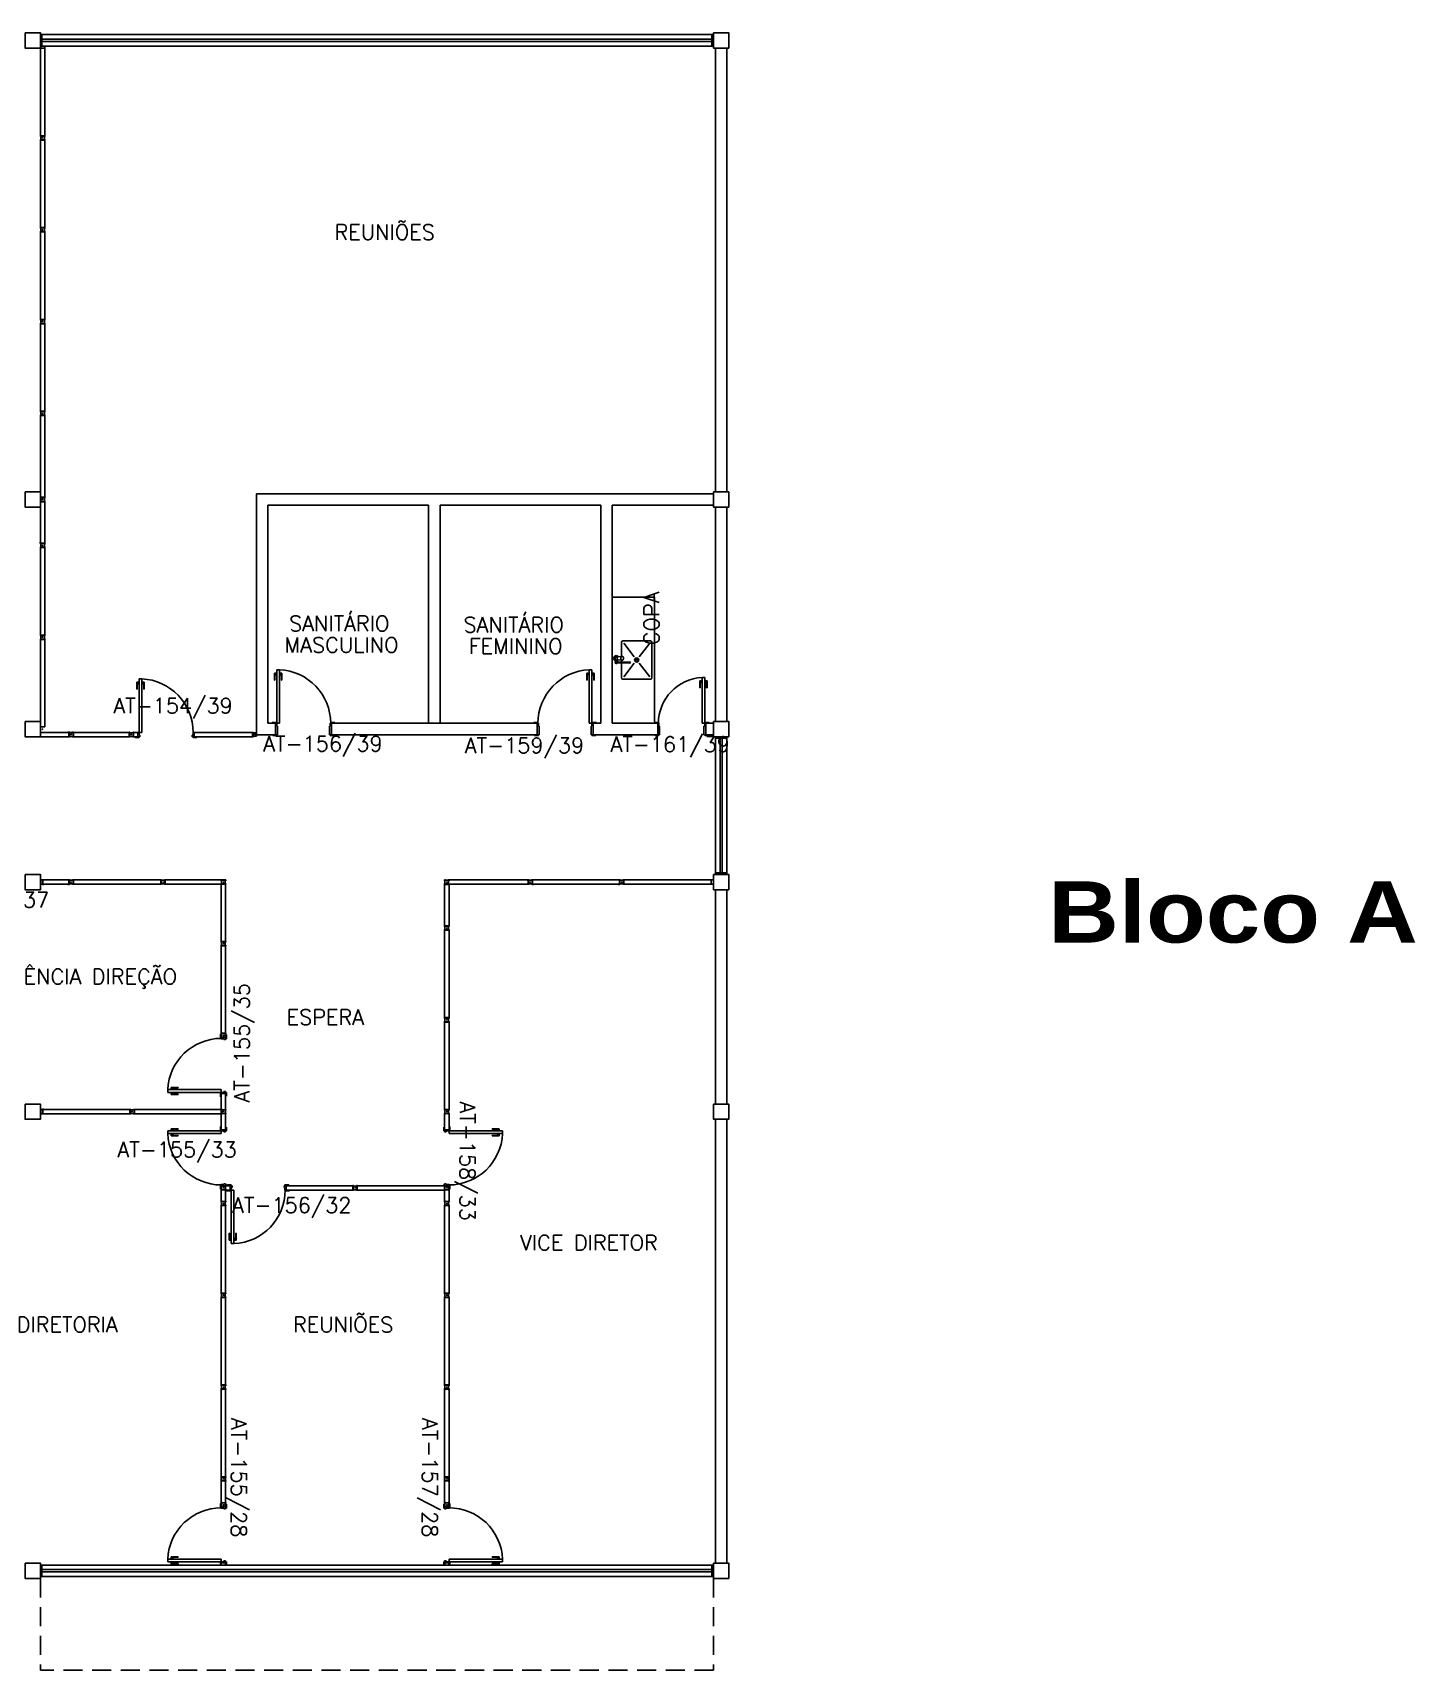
# Model space of a CAD drawing. Header units: millimetres. Extents: x 2069 to 2250, y 1124 to 1284.
# Drawn here: x 2221.19 to 2239.27, y 1154.68 to 1176.08 of the extents above; entities that cross this region are included whole.
import ezdxf

# ---------------------------------------------------------------- set-up
doc = ezdxf.new("R2010")
doc.units = ezdxf.units.MM
doc.linetypes.add('HIDDEN', pattern=[0.375, 0.25, -0.125])
doc.linetypes.add('HIDDEN2', pattern=[0.1875, 0.125, -0.0625])
for name, color, linetype in [('3', 3, 'Continuous'), ('ALV', 2, 'Continuous'), ('BANC', 2, 'Continuous'), ('DIV', 2, 'Continuous'), ('DIV2', 2, 'Continuous'), ('ENDEREÇO', 2, 'Continuous'), ('JANELA', 1, 'Continuous'), ('MACANETA', 1, 'Continuous'), ('MARCO', 2, 'Continuous'), ('PEÇAS', 1, 'Continuous'), ('PILARES', 3, 'Continuous'), ('PORTA', 2, 'Continuous'), ('PROJ', 1, 'HIDDEN'), ('TEXTO', 2, 'Continuous'), ('TEXTO-CARIMBO-EDITAVEL', 3, 'Continuous')]:
    doc.layers.add(name, color=color, linetype=linetype)
doc.styles.add('ARIAL', font='')
doc.styles.add('UNB-100', font='simplex.shx', dxfattribs={"height": 0.2})
doc.styles.get('ARIAL').set_extended_font_data('Arial Black')

# ---------------------------------------------------------------- blocks, each defined once
blk = doc.blocks.new('DOOR-70')
at = {"layer": 'MACANETA', "color": 1}
for p, q in [((-0.08, -0.655), (-0.08, -0.565)), ((-0.08, -0.565), (-0.075, -0.565)), ((-0.075, -0.655), (-0.075, -0.565)), ((-0.075, -0.635), (-0.053, -0.635)), ((-0.053, -0.628), (-0.05, -0.628)), ((-0.053, -0.663), (-0.053, -0.628)), ((-0.012, -0.628), (-0.015, -0.628)), ((-0.012, -0.663), (-0.012, -0.628)), ((0.01, -0.635), (-0.012, -0.635)), ((0.01, -0.655), (0.01, -0.565)), ((0.015, -0.565), (0.01, -0.565)), ((0.015, -0.655), (0.015, -0.565)), ((-0.08, -0.655), (-0.053, -0.655)), ((-0.053, -0.663), (-0.05, -0.663)), ((-0.012, -0.663), (-0.015, -0.663)), ((0.015, -0.655), (-0.012, -0.655))]:
    blk.add_line(p, q, dxfattribs=at)
at = {"layer": 'PORTA'}
for p, q in [((-0.05, -0.7), (-0.05, 0)), ((-0.015, 0), (-0.05, 0)), ((-0.015, -0.7), (-0.015, 0)), ((-0.05, -0.7), (-0.015, -0.7))]:
    blk.add_line(p, q, dxfattribs=at)
at = {"layer": 'PORTA', "color": 1}
blk.add_arc((-0.02, 0), 0.7, 180, 267.5437, dxfattribs=at)
blk = doc.blocks.new('IMTT')
for p, q in [((-0.005, 0), (0.005, 0)), ((0.029, 0.029), (0, 0.029)), ((0, -0.028), (0, 0.029)), ((0.029, -0.028), (0, -0.028))]:
    blk.add_line(p, q)
blk = doc.blocks.new('MTT')
for p, q in [((-0.029, 0.018), (-0.029, 0.029)), ((-0.019, 0.029), (-0.029, 0.029)), ((-0.024, 0.018), (-0.029, 0.018)), ((-0.024, 0.018), (-0.024, -0.019)), ((-0.019, 0.024), (-0.019, 0.029)), ((-0.019, 0.024), (0.018, 0.024)), ((-0.005, 0), (0.005, 0)), ((0, -0.005), (0, 0.005)), ((0.018, 0.024), (0.018, 0.029)), ((0.018, 0.029), (0.029, 0.029)), ((0.024, 0.018), (0.029, 0.018)), ((0.024, 0.018), (0.024, -0.019)), ((0.029, 0.018), (0.029, 0.029)), ((-0.029, -0.019), (-0.024, -0.019)), ((-0.029, -0.019), (-0.029, -0.029)), ((-0.019, -0.029), (-0.029, -0.029)), ((0.018, -0.024), (-0.019, -0.024)), ((-0.019, -0.024), (-0.019, -0.029)), ((0.018, -0.024), (0.018, -0.029)), ((0.018, -0.029), (0.029, -0.029)), ((0.029, -0.019), (0.024, -0.019)), ((0.029, -0.019), (0.029, -0.029))]:
    blk.add_line(p, q)
blk = doc.blocks.new('DIV12')
for p, q in [((-0.0051, 0), (0.0051, 0)), ((0, -0.0051), (0, 0.0051)), ((0.0285, 0.0285), (1.1715, 0.0285)), ((0.0285, -0.0285), (0.0285, 0.0285)), ((1.1715, -0.0285), (1.1715, 0.0285)), ((1.1949, 0), (1.2051, 0)), ((1.2, -0.0051), (1.2, 0.0051)), ((0.0285, -0.0285), (1.1715, -0.0285))]:
    blk.add_line(p, q)
blk = doc.blocks.new('DOOR60')
at = {"layer": 'MACANETA', "color": 1}
for p, q in [((-0.015, -0.465), (-0.01, -0.465)), ((-0.015, -0.555), (-0.015, -0.465)), ((-0.015, -0.555), (0.012, -0.555)), ((-0.01, -0.555), (-0.01, -0.465)), ((-0.01, -0.535), (0.012, -0.535)), ((0.012, -0.563), (0.012, -0.528)), ((0.012, -0.528), (0.015, -0.528)), ((0.012, -0.563), (0.015, -0.563)), ((0.053, -0.528), (0.05, -0.528)), ((0.053, -0.563), (0.05, -0.563)), ((0.053, -0.563), (0.053, -0.528)), ((0.075, -0.535), (0.053, -0.535)), ((0.08, -0.555), (0.053, -0.555)), ((0.08, -0.465), (0.075, -0.465)), ((0.075, -0.555), (0.075, -0.465)), ((0.08, -0.555), (0.08, -0.465))]:
    blk.add_line(p, q, dxfattribs=at)
at = {"layer": 'PORTA'}
for p, q in [((0.015, -0.6), (0.015, 0)), ((0.015, 0), (0.05, 0)), ((0.05, -0.6), (0.05, 0)), ((0.05, -0.6), (0.015, -0.6))]:
    blk.add_line(p, q, dxfattribs=at)
at = {"layer": 'PORTA', "color": 1}
blk.add_arc((0.02, 0), 0.6, 272.866, 0, dxfattribs=at)
blk = doc.blocks.new('INOXA1-P')
for p, q in [((0.12, 0.23), (0.12, 0.047)), ((0.22, 0.25), (0.14, 0.25)), ((0.15, 0.22), (0.287, 0.043)), ((0.5, 0.25), (0.22, 0.25)), ((0.353, 0.043), (0.49, 0.22)), ((0.52, 0.23), (0.52, -0.23)), ((0.043, 0.008), (0.043, -0.022)), ((0.062, 0.04), (0.071, 0.04)), ((0.131, 0.048), (0.076, 0.043)), ((0.131, -0.002), (0.076, 0.003)), ((0.22, -0.027), (0.054, -0.027)), ((0.22, -0.037), (0.054, -0.037)), ((0.063, -0.003), (0.063, -0.021)), ((0.12, -0.001), (0.12, -0.027)), ((0.12, -0.037), (0.12, -0.23)), ((0.15, -0.22), (0.287, -0.043)), ((0.231, -0.027), (0.22, -0.027)), ((0.231, -0.037), (0.22, -0.037)), ((0.353, -0.043), (0.49, -0.22)), ((0.22, -0.25), (0.14, -0.25)), ((0.5, -0.25), (0.22, -0.25))]:
    blk.add_line(p, q)
blk.add_lwpolyline([(0.076, 0.003), (0.072, 0.004), (0.069, 0.009), (0.067, 0.015), (0.066, 0.023), (0.067, 0.031), (0.069, 0.037), (0.072, 0.042), (0.076, 0.043)])
blk.add_lwpolyline([(0.131, 0.048), (0.137, 0.046), (0.143, 0.041), (0.147, 0.033), (0.148, 0.023), (0.147, 0.013), (0.143, 0.006), (0.137, 0), (0.131, -0.002), (0.125, 0), (0.119, 0.006), (0.115, 0.013), (0.114, 0.023), (0.115, 0.033), (0.119, 0.041), (0.125, 0.046)], close=True)
for radius in [0.0266, 0.0163]:
    blk.add_circle((0.32, 0), radius)
for centre, radius, start, end in [((0.14, 0.23), 0.02, 90, 180), ((0.5, 0.23), 0.02, 360, 90), ((0.054, 0.023), 0.0349, 36.1705, 252.2568), ((0.054, 0.023), 0.0189, 62.7367, 235.7375), ((0.073, -0.003), 0.01, 102.8285, 180), ((0.054, 0.023), 0.0349, 285.5373, 323.9987), ((0.054, -0.032), 0.0145, 20.161, 339.839), ((0.054, -0.032), 0.005, 90.0037, 269.9963), ((0.231, -0.032), 0.00738, 222.6559, 137.3441), ((0.231, -0.032), 0.005, 269.9935, 90.0065), ((0.14, -0.23), 0.02, 180, 270), ((0.5, -0.23), 0.02, 270, 360)]:
    blk.add_arc(centre, radius, start, end)
blk = doc.blocks.new('DOOR70')
at = {"layer": 'MACANETA', "color": 1}
for p, q in [((-0.015, -0.565), (-0.01, -0.565)), ((-0.015, -0.655), (-0.015, -0.565)), ((-0.01, -0.655), (-0.01, -0.565)), ((-0.01, -0.635), (0.012, -0.635)), ((0.012, -0.663), (0.012, -0.628)), ((0.012, -0.628), (0.015, -0.628)), ((0.053, -0.628), (0.05, -0.628)), ((0.053, -0.663), (0.053, -0.628)), ((0.075, -0.635), (0.053, -0.635)), ((0.08, -0.565), (0.075, -0.565)), ((0.075, -0.655), (0.075, -0.565)), ((0.08, -0.655), (0.08, -0.565)), ((-0.015, -0.655), (0.012, -0.655)), ((0.012, -0.663), (0.015, -0.663)), ((0.053, -0.663), (0.05, -0.663)), ((0.08, -0.655), (0.053, -0.655))]:
    blk.add_line(p, q, dxfattribs=at)
at = {"layer": 'PORTA'}
for p, q in [((0.015, -0.7), (0.015, 0)), ((0.015, 0), (0.05, 0)), ((0.05, -0.7), (0.05, 0)), ((0.05, -0.7), (0.015, -0.7))]:
    blk.add_line(p, q, dxfattribs=at)
at = {"layer": 'PORTA', "color": 1}
blk.add_arc((0.02, 0), 0.7, 272.4563, 0, dxfattribs=at)
blk = doc.blocks.new('DIV123')
for p, q in [((-0.0285, 0.0285), (-0.0285, 1.0965)), ((0.0285, 1.0965), (-0.0285, 1.0965)), ((0.0051, 1.125), (-0.0051, 1.125)), ((0, 1.1199), (0, 1.1301)), ((0.0285, 0.0285), (0.0285, 1.0965)), ((0.0285, 0.0285), (-0.0285, 0.0285)), ((0.0051, 0), (-0.0051, 0)), ((0, -0.0051), (0, 0.0051))]:
    blk.add_line(p, q)

msp = doc.modelspace()

# ---------------------------------------------------------------- linework, layer by layer
at = {"layer": '3'}
msp.add_line((2226.51825, 1167.05627), (2226.36825, 1167.05627), dxfattribs=at)
at = {"layer": 'ALV'}
for p, q in [((2221.29325, 1176.05627), (2221.29325, 1175.90627)), ((2230.09325, 1175.90627), (2230.09325, 1176.05627)), ((2230.11825, 1175.88127), (2230.11825, 1170.08127)), ((2230.26825, 1175.88127), (2230.26825, 1170.08127)), ((2224.11825, 1170.05627), (2224.11825, 1166.90627)), ((2230.09325, 1170.05627), (2224.11825, 1170.05627)), ((2226.36825, 1169.90627), (2224.26825, 1169.90627)), ((2224.26825, 1169.90627), (2224.26825, 1167.05627)), ((2226.36825, 1169.90627), (2226.36825, 1167.05627)), ((2226.51825, 1169.90627), (2226.51825, 1167.05627)), ((2228.61825, 1169.90627), (2226.51825, 1169.90627)), ((2228.61825, 1169.90627), (2228.61825, 1167.05627)), ((2230.09325, 1169.90627), (2228.76825, 1169.90627)), ((2228.76825, 1169.90627), (2228.76825, 1167.05627)), ((2230.11825, 1169.88127), (2230.11825, 1167.08127)), ((2230.26825, 1169.88127), (2230.26825, 1167.08127)), ((2224.36825, 1167.05627), (2224.26825, 1167.05627)), ((2224.36825, 1167.05627), (2224.36825, 1166.90627)), ((2225.09825, 1167.05627), (2225.09825, 1166.90627)), ((2226.36825, 1167.05627), (2225.09825, 1167.05627)), ((2227.78825, 1167.05627), (2226.51825, 1167.05627)), ((2227.78825, 1167.05627), (2227.78825, 1166.90627)), ((2228.51825, 1167.05627), (2228.51825, 1166.90627)), ((2228.61825, 1167.05627), (2228.51825, 1167.05627)), ((2229.36325, 1167.05627), (2228.76825, 1167.05627)), ((2229.36325, 1167.05627), (2229.36325, 1166.90627)), ((2229.99325, 1167.05627), (2229.99325, 1166.90627)), ((2230.09325, 1167.05627), (2229.99325, 1167.05627)), ((2224.36825, 1166.90627), (2224.11825, 1166.90627)), ((2227.78825, 1166.90627), (2225.09825, 1166.90627)), ((2229.36325, 1166.90627), (2228.51825, 1166.90627)), ((2230.09325, 1166.90627), (2229.99325, 1166.90627)), ((2230.26825, 1166.88127), (2230.11825, 1166.88127)), ((2230.11825, 1165.08127), (2230.11825, 1165.08127)), ((2230.11825, 1165.08127), (2230.26825, 1165.08127)), ((2230.11825, 1164.88127), (2230.11825, 1162.08127)), ((2230.26825, 1164.88127), (2230.26825, 1162.08127)), ((2230.11825, 1161.88127), (2230.11825, 1156.08127)), ((2230.26825, 1161.88127), (2230.26825, 1156.08127)), ((2221.29325, 1156.05627), (2221.29325, 1155.90627)), ((2230.09325, 1155.90627), (2230.09325, 1156.05627)), ((2230.09325, 1155.90627), (2230.09325, 1155.90627))]:
    msp.add_line(p, q, dxfattribs=at)
at = {"layer": 'BANC', "color": 1}
for q in [(2228.76825, 1168.70627), (2229.32048, 1167.08236)]:
    msp.add_line((2229.32048, 1168.70627), q, dxfattribs=at)
at = {"layer": 'DIV'}
for p, q in [((2221.72525, 1166.93827), (2221.66825, 1166.93827)), ((2221.72525, 1166.93827), (2222.45324, 1166.93827)), ((2221.72525, 1166.88127), (2221.72525, 1166.93827)), ((2221.72525, 1166.88127), (2222.45324, 1166.88127)), ((2222.45324, 1166.88127), (2222.45324, 1166.93827)), ((2223.65825, 1165.00977), (2222.92525, 1165.00977)), ((2222.92525, 1165.00977), (2222.92525, 1164.95277)), ((2223.65825, 1164.95277), (2222.92525, 1164.95277)), ((2226.58825, 1164.95277), (2226.57625, 1164.95277)), ((2226.58825, 1164.95777), (2226.59025, 1164.95777)), ((2226.58825, 1164.95777), (2226.58825, 1164.95277)), ((2226.59025, 1164.95777), (2226.59025, 1164.95277)), ((2226.63525, 1165.00977), (2227.66825, 1165.00977)), ((2226.63525, 1164.95277), (2227.66825, 1164.95277)), ((2227.66825, 1164.95277), (2227.66825, 1165.00977)), ((2227.69675, 1164.97617), (2227.69675, 1164.98637)), ((2227.69675, 1164.97617), (2227.69675, 1164.98637)), ((2226.57625, 1164.40977), (2226.57625, 1164.42415)), ((2226.57625, 1164.42415), (2226.57825, 1164.42415)), ((2226.58825, 1164.40977), (2226.57625, 1164.40977)), ((2226.63525, 1164.41177), (2226.57825, 1164.41177)), ((2226.58825, 1164.40977), (2226.57825, 1164.40977)), ((2226.58825, 1164.40477), (2226.58825, 1164.40977)), ((2226.58825, 1164.40477), (2226.58825, 1164.40977)), ((2226.58825, 1164.40477), (2226.59025, 1164.40477)), ((2226.58825, 1164.40477), (2226.62525, 1164.40477)), ((2226.62325, 1164.40977), (2226.59025, 1164.40977)), ((2226.59025, 1164.40477), (2226.59025, 1164.40977)), ((2226.62325, 1164.40477), (2226.62325, 1164.40977)), ((2226.62325, 1164.40477), (2226.62525, 1164.40477)), ((2226.63725, 1164.40977), (2226.62525, 1164.40977)), ((2226.62525, 1164.40477), (2226.62525, 1164.40977)), ((2226.62525, 1164.40477), (2226.62525, 1164.40977)), ((2226.62525, 1164.40977), (2226.63525, 1164.40977)), ((2226.63525, 1164.42415), (2226.63725, 1164.42415)), ((2226.63725, 1164.40977), (2226.63725, 1164.42415)), ((2222.49835, 1161.98127), (2222.48815, 1161.98127)), ((2222.49835, 1161.98127), (2222.48815, 1161.98127)), ((2222.49325, 1161.98637), (2222.49325, 1161.97617)), ((2222.49325, 1161.98637), (2222.49325, 1161.97617)), ((2223.6588, 1162.00977), (2222.52175, 1162.00977)), ((2222.52175, 1162.00977), (2222.52175, 1161.95277)), ((2223.6588, 1161.95277), (2222.52175, 1161.95277)), ((2223.6588, 1162.00977), (2223.6588, 1161.95277))]:
    msp.add_line(p, q, dxfattribs=at)
at = {"layer": 'DIV', "ltscale": 0.02}
for p, q in [((2223.65825, 1165.00977), (2223.71525, 1165.00977)), ((2223.65825, 1164.95277), (2223.71525, 1164.95277))]:
    msp.add_line(p, q, dxfattribs=at)
at = {"layer": 'DIV2'}
for p, q in [((2221.29325, 1169.95077), (2221.29325, 1169.41177)), ((2221.29325, 1169.95077), (2221.35025, 1169.95077)), ((2221.31665, 1169.98127), (2221.32685, 1169.98127)), ((2221.31665, 1169.98127), (2221.32685, 1169.98127)), ((2221.32175, 1169.97617), (2221.32175, 1169.98637)), ((2221.32175, 1169.97617), (2221.32175, 1169.98637)), ((2221.35025, 1169.95077), (2221.35025, 1169.41177)), ((2221.29325, 1169.42415), (2221.29125, 1169.42415)), ((2221.29125, 1169.40977), (2221.29125, 1169.42415)), ((2221.29125, 1169.40977), (2221.30325, 1169.40977)), ((2221.29325, 1169.41177), (2221.35025, 1169.41177)), ((2221.30325, 1169.40477), (2221.30325, 1169.40977)), ((2221.30525, 1169.40477), (2221.30325, 1169.40477)), ((2221.30525, 1169.40977), (2221.33825, 1169.40977)), ((2221.30525, 1169.40477), (2221.30525, 1169.40977)), ((2221.31665, 1169.38127), (2221.32685, 1169.38127)), ((2221.32175, 1169.38637), (2221.32175, 1169.37617)), ((2221.33825, 1169.40477), (2221.33825, 1169.40977)), ((2221.34025, 1169.40477), (2221.33825, 1169.40477)), ((2221.34025, 1169.40977), (2221.35225, 1169.40977)), ((2221.34025, 1169.40477), (2221.34025, 1169.40977)), ((2221.35225, 1169.42415), (2221.35025, 1169.42415)), ((2221.35225, 1169.40977), (2221.35225, 1169.42415)), ((2221.29325, 1166.93827), (2221.66625, 1166.93827)), ((2221.29325, 1166.88127), (2221.66625, 1166.88127)), ((2221.65387, 1166.94027), (2221.65387, 1166.93827)), ((2221.66825, 1166.94027), (2221.65387, 1166.94027)), ((2221.65387, 1166.88127), (2221.65387, 1166.87927)), ((2221.66825, 1166.87927), (2221.65387, 1166.87927)), ((2221.66625, 1166.88127), (2221.66625, 1166.93827)), ((2221.66825, 1166.92827), (2221.66825, 1166.94027)), ((2221.67325, 1166.92827), (2221.66825, 1166.92827)), ((2221.67325, 1166.92627), (2221.66825, 1166.92627)), ((2221.66825, 1166.89327), (2221.66825, 1166.92627)), ((2221.67325, 1166.89327), (2221.66825, 1166.89327)), ((2221.67325, 1166.89127), (2221.66825, 1166.89127)), ((2221.66825, 1166.87927), (2221.66825, 1166.89127)), ((2221.67325, 1166.92827), (2221.67325, 1166.92627)), ((2221.67325, 1166.89327), (2221.67325, 1166.89127)), ((2221.69165, 1166.90977), (2221.70185, 1166.90977)), ((2221.69675, 1166.90467), (2221.69675, 1166.91487)), ((2222.47664, 1166.90977), (2222.48684, 1166.90977)), ((2222.48174, 1166.90467), (2222.48174, 1166.91487)), ((2222.51024, 1166.88127), (2222.51024, 1166.93827)), ((2222.56924, 1166.93827), (2222.51024, 1166.93827)), ((2222.51024, 1166.88127), (2222.51024, 1166.93827)), ((2222.56924, 1166.88127), (2222.51024, 1166.88127)), ((2222.53424, 1166.87127), (2222.53424, 1166.88127)), ((2222.58424, 1166.87127), (2222.53424, 1166.87127)), ((2222.56924, 1166.93827), (2222.56924, 1166.88127)), ((2222.56924, 1166.93827), (2222.58424, 1166.93827)), ((2222.56924, 1166.88127), (2222.58424, 1166.88127)), ((2222.58424, 1166.93827), (2222.58424, 1166.90327)), ((2222.58424, 1166.90327), (2222.59424, 1166.90327)), ((2222.59424, 1166.88127), (2222.58424, 1166.88127)), ((2222.58424, 1166.88127), (2222.58424, 1166.87127)), ((2222.59424, 1166.90327), (2222.59424, 1166.88127)), ((2223.28925, 1166.90327), (2223.27925, 1166.90327)), ((2223.27925, 1166.90327), (2223.27925, 1166.88127)), ((2223.27925, 1166.88127), (2223.28925, 1166.88127)), ((2223.29925, 1166.93827), (2223.28925, 1166.93827)), ((2223.28925, 1166.93827), (2223.28925, 1166.90327)), ((2223.28925, 1166.88127), (2223.28925, 1166.87127)), ((2223.30425, 1166.88127), (2223.28925, 1166.88127)), ((2223.28925, 1166.87127), (2223.33925, 1166.87127)), ((2223.30425, 1166.93827), (2223.29925, 1166.93827)), ((2223.30425, 1166.93827), (2224.06825, 1166.93827)), ((2223.30425, 1166.93827), (2223.30425, 1166.88127)), ((2223.30425, 1166.88127), (2224.06825, 1166.88127)), ((2223.33925, 1166.87127), (2223.33925, 1166.88127)), ((2224.06825, 1166.92827), (2224.06825, 1166.93827)), ((2224.07825, 1166.93827), (2224.06825, 1166.93827)), ((2224.06825, 1166.88127), (2224.06825, 1166.93827)), ((2224.07025, 1166.92827), (2224.06825, 1166.92827)), ((2224.06825, 1166.89127), (2224.06825, 1166.88127)), ((2224.06825, 1166.89127), (2224.07025, 1166.89127)), ((2224.07825, 1166.88127), (2224.06825, 1166.88127)), ((2224.07025, 1166.93327), (2224.07025, 1166.93627)), ((2224.07025, 1166.93627), (2224.07825, 1166.93627)), ((2224.07525, 1166.93327), (2224.07025, 1166.93327)), ((2224.07025, 1166.92827), (2224.07025, 1166.93127)), ((2224.07025, 1166.93127), (2224.07325, 1166.93127)), ((2224.07025, 1166.89127), (2224.07025, 1166.88827)), ((2224.07025, 1166.88827), (2224.07325, 1166.88827)), ((2224.07025, 1166.88627), (2224.07025, 1166.88327)), ((2224.07525, 1166.88627), (2224.07025, 1166.88627)), ((2224.07825, 1166.88327), (2224.07025, 1166.88327)), ((2224.07325, 1166.93127), (2224.07325, 1166.88827)), ((2224.07525, 1166.93327), (2224.07525, 1166.93127)), ((2224.07525, 1166.93127), (2224.11825, 1166.93127)), ((2224.07525, 1166.92927), (2224.11625, 1166.92927)), ((2224.07525, 1166.92927), (2224.07525, 1166.89027)), ((2224.07525, 1166.89027), (2224.11625, 1166.89027)), ((2224.07525, 1166.88827), (2224.11825, 1166.88827)), ((2224.07525, 1166.88827), (2224.07525, 1166.88627)), ((2224.07825, 1166.93627), (2224.07825, 1166.93827)), ((2224.07825, 1166.88327), (2224.07825, 1166.88127)), ((2224.09165, 1166.90977), (2224.10185, 1166.90977)), ((2224.09181, 1166.90977), (2224.10169, 1166.90977)), ((2224.09675, 1166.90467), (2224.09675, 1166.91487)), ((2224.09675, 1166.90483), (2224.09675, 1166.91471)), ((2224.10825, 1166.91927), (2224.10825, 1166.91727)), ((2224.11625, 1166.91927), (2224.10825, 1166.91927)), ((2224.11825, 1166.91727), (2224.10825, 1166.91727)), ((2224.10825, 1166.90227), (2224.10825, 1166.90027)), ((2224.11825, 1166.90227), (2224.10825, 1166.90227)), ((2224.11625, 1166.90027), (2224.10825, 1166.90027)), ((2224.11625, 1166.92927), (2224.11625, 1166.91927)), ((2224.11625, 1166.90027), (2224.11625, 1166.89027)), ((2224.11825, 1166.93127), (2224.11825, 1166.88827)), ((2221.31675, 1164.99977), (2221.31675, 1164.99777)), ((2221.31675, 1164.99977), (2221.32175, 1164.99977)), ((2221.31675, 1164.99777), (2221.32175, 1164.99777)), ((2221.31675, 1164.96477), (2221.31675, 1164.96277)), ((2221.31675, 1164.96477), (2221.32175, 1164.96477)), ((2221.31675, 1164.96277), (2221.32175, 1164.96277)), ((2221.32175, 1164.99977), (2221.32175, 1165.01177)), ((2221.32175, 1165.01177), (2221.33613, 1165.01177)), ((2221.32175, 1164.96477), (2221.32175, 1164.99777)), ((2221.32175, 1164.95077), (2221.32175, 1164.96277)), ((2221.32175, 1164.95077), (2221.33613, 1164.95077)), ((2221.32375, 1165.00977), (2221.66625, 1165.00977)), ((2221.32375, 1164.95277), (2221.32375, 1165.00977)), ((2221.32375, 1164.95277), (2221.66625, 1164.95277)), ((2221.33613, 1165.01177), (2221.33613, 1165.00977)), ((2221.33613, 1164.95277), (2221.33613, 1164.95077)), ((2221.66825, 1165.01177), (2221.65387, 1165.01177)), ((2221.65387, 1165.01177), (2221.65387, 1165.00977)), ((2221.65387, 1164.95277), (2221.65387, 1164.95077)), ((2221.66825, 1164.95077), (2221.65387, 1164.95077)), ((2221.66625, 1164.95277), (2221.66625, 1165.00977)), ((2221.66825, 1164.99977), (2221.66825, 1165.01177)), ((2221.67325, 1164.99977), (2221.66825, 1164.99977)), ((2221.66825, 1164.96477), (2221.66825, 1164.99777)), ((2221.67325, 1164.99777), (2221.66825, 1164.99777)), ((2221.67325, 1164.96477), (2221.66825, 1164.96477)), ((2221.66825, 1164.95077), (2221.66825, 1164.96277)), ((2221.67325, 1164.96277), (2221.66825, 1164.96277)), ((2221.67325, 1164.99977), (2221.67325, 1164.99777)), ((2221.67325, 1164.96477), (2221.67325, 1164.96277)), ((2221.69165, 1164.98127), (2221.70185, 1164.98127)), ((2221.69675, 1164.97617), (2221.69675, 1164.98637)), ((2223.65825, 1164.20577), (2223.65825, 1164.95277)), ((2223.71525, 1164.20577), (2223.71525, 1164.95277)), ((2226.57625, 1164.95277), (2226.57625, 1164.93839)), ((2226.57625, 1164.93839), (2226.57825, 1164.93839)), ((2226.57825, 1164.41177), (2226.57825, 1164.95077)), ((2226.63525, 1164.95077), (2226.57825, 1164.95077)), ((2226.62325, 1164.95277), (2226.59025, 1164.95277)), ((2226.62325, 1164.95777), (2226.62525, 1164.95777)), ((2226.62325, 1164.95777), (2226.62325, 1164.95277)), ((2226.62525, 1164.95777), (2226.62525, 1164.95277)), ((2226.63725, 1164.95277), (2226.62525, 1164.95277)), ((2226.63525, 1164.41177), (2226.63525, 1164.95077)), ((2226.63525, 1164.93839), (2226.63725, 1164.93839)), ((2226.63725, 1164.95277), (2226.63725, 1164.93839)), ((2227.69165, 1164.98127), (2227.70185, 1164.98127)), ((2227.72025, 1164.99977), (2227.72525, 1164.99977)), ((2227.72025, 1164.99977), (2227.72025, 1164.99777)), ((2227.72025, 1164.99777), (2227.72525, 1164.99777)), ((2227.72025, 1164.96477), (2227.72525, 1164.96477)), ((2227.72025, 1164.96477), (2227.72025, 1164.96277)), ((2227.72025, 1164.96277), (2227.72525, 1164.96277)), ((2227.72525, 1165.01177), (2227.73963, 1165.01177)), ((2227.72525, 1164.99977), (2227.72525, 1165.01177)), ((2227.72525, 1164.96477), (2227.72525, 1164.99777)), ((2227.72525, 1164.95077), (2227.72525, 1164.96277)), ((2227.72525, 1164.95077), (2227.73963, 1164.95077)), ((2227.72725, 1164.95277), (2227.72725, 1165.00977)), ((2227.72725, 1165.00977), (2228.86275, 1165.00977)), ((2227.72725, 1164.95277), (2228.86275, 1164.95277)), ((2227.73963, 1165.01177), (2227.73963, 1165.00977)), ((2227.73963, 1164.95277), (2227.73963, 1164.95077)), ((2228.86475, 1165.01177), (2228.85037, 1165.01177)), ((2228.85037, 1165.01177), (2228.85037, 1165.00977)), ((2228.85037, 1164.95277), (2228.85037, 1164.95077)), ((2228.86475, 1164.95077), (2228.85037, 1164.95077)), ((2228.86275, 1164.95277), (2228.86275, 1165.00977)), ((2228.86475, 1164.99977), (2228.86475, 1165.01177)), ((2228.86975, 1164.99977), (2228.86475, 1164.99977)), ((2228.86475, 1164.96477), (2228.86475, 1164.99777)), ((2228.86975, 1164.99777), (2228.86475, 1164.99777)), ((2228.86975, 1164.96477), (2228.86475, 1164.96477)), ((2228.86475, 1164.95077), (2228.86475, 1164.96277)), ((2228.86975, 1164.96277), (2228.86475, 1164.96277)), ((2228.86975, 1164.99977), (2228.86975, 1164.99777)), ((2228.86975, 1164.96477), (2228.86975, 1164.96277)), ((2228.88815, 1164.98127), (2228.89835, 1164.98127)), ((2228.89325, 1164.97617), (2228.89325, 1164.98637)), ((2223.71525, 1164.20577), (2223.65825, 1164.20577)), ((2223.65825, 1162.99377), (2223.64825, 1162.99377)), ((2223.64825, 1162.99377), (2223.64825, 1162.94377)), ((2223.64825, 1162.94377), (2223.65825, 1162.94377)), ((2223.65825, 1162.94877), (2223.65825, 1163.00577)), ((2223.65825, 1162.94877), (2223.71525, 1162.94877)), ((2223.65825, 1162.94877), (2223.65825, 1162.94377)), ((2223.65825, 1162.94377), (2223.65825, 1162.93377)), ((2223.65825, 1162.93377), (2223.69325, 1162.93377)), ((2223.69325, 1162.93377), (2223.69325, 1162.92377)), ((2223.69325, 1162.92377), (2223.71525, 1162.92377)), ((2223.71525, 1162.94877), (2223.71525, 1163.00577)), ((2223.72525, 1162.98377), (2223.71525, 1162.98377)), ((2223.71525, 1162.94877), (2223.71525, 1162.93377)), ((2223.71525, 1162.92377), (2223.71525, 1162.93377)), ((2223.71525, 1162.93377), (2223.72525, 1162.93377)), ((2223.72525, 1162.93377), (2223.72525, 1162.98377)), ((2223.69325, 1162.23377), (2223.69325, 1162.24377)), ((2223.69325, 1162.24377), (2223.71525, 1162.24377)), ((2223.71525, 1162.24377), (2223.71525, 1162.23377)), ((2223.64825, 1162.17377), (2223.64825, 1162.22377)), ((2223.64825, 1162.22377), (2223.65825, 1162.22377)), ((2223.65825, 1162.22377), (2223.65825, 1162.23377)), ((2223.65825, 1162.23377), (2223.69325, 1162.23377)), ((2223.65825, 1162.21877), (2223.65825, 1162.22377)), ((2223.65825, 1162.21877), (2223.65825, 1162.00977)), ((2223.65825, 1162.21877), (2223.71525, 1162.21877)), ((2223.71525, 1162.23377), (2223.72525, 1162.23377)), ((2223.71525, 1162.21877), (2223.71525, 1162.23377)), ((2223.71525, 1162.21877), (2223.71525, 1162.00977)), ((2223.72525, 1162.23377), (2223.72525, 1162.18377)), ((2221.29835, 1161.98127), (2221.28815, 1161.98127)), ((2221.29325, 1161.97617), (2221.29325, 1161.98637)), ((2221.31675, 1161.99977), (2221.31675, 1161.99777)), ((2221.31675, 1161.99977), (2221.32175, 1161.99977)), ((2221.31675, 1161.99777), (2221.32175, 1161.99777)), ((2221.31675, 1161.96477), (2221.31675, 1161.96277)), ((2221.31675, 1161.96477), (2221.32175, 1161.96477)), ((2221.31675, 1161.96277), (2221.32175, 1161.96277)), ((2221.32175, 1161.99977), (2221.32175, 1162.01177)), ((2221.32175, 1162.01177), (2221.33613, 1162.01177)), ((2221.32175, 1161.96477), (2221.32175, 1161.99777)), ((2221.32175, 1161.95077), (2221.32175, 1161.96277)), ((2221.32175, 1161.95077), (2221.33613, 1161.95077)), ((2221.32375, 1161.95277), (2221.32375, 1162.00977)), ((2221.33613, 1162.01177), (2221.33613, 1162.00977)), ((2221.33613, 1161.95277), (2221.33613, 1161.95077)), ((2222.46475, 1162.00977), (2222.46475, 1161.95277)), ((2223.65825, 1161.74377), (2223.65825, 1161.95277)), ((2223.71525, 1161.74377), (2223.71525, 1161.95277)), ((2226.57825, 1161.74377), (2226.57825, 1161.95277)), ((2226.63525, 1161.74377), (2226.63525, 1161.95277)), ((2223.64825, 1161.78877), (2223.64825, 1161.73877)), ((2223.64825, 1161.73877), (2223.65825, 1161.73877)), ((2223.65825, 1161.74377), (2223.71525, 1161.74377)), ((2223.65825, 1161.74377), (2223.65825, 1161.73877)), ((2223.65825, 1161.73877), (2223.65825, 1161.72877)), ((2223.65825, 1161.72877), (2223.69325, 1161.72877)), ((2223.69325, 1161.72877), (2223.69325, 1161.71877)), ((2223.69325, 1161.71877), (2223.71525, 1161.71877)), ((2223.71525, 1161.74377), (2223.71525, 1161.72877)), ((2223.71525, 1161.71877), (2223.71525, 1161.72877)), ((2223.71525, 1161.72877), (2223.72525, 1161.72877)), ((2223.72525, 1161.72877), (2223.72525, 1161.77877)), ((2226.56825, 1161.72877), (2226.56825, 1161.77877)), ((2226.56825, 1161.77877), (2226.57825, 1161.77877)), ((2226.57825, 1161.72877), (2226.56825, 1161.72877)), ((2226.63525, 1161.74377), (2226.57825, 1161.74377)), ((2226.57825, 1161.74377), (2226.57825, 1161.72877)), ((2226.57825, 1161.71877), (2226.57825, 1161.72877)), ((2226.60025, 1161.71877), (2226.57825, 1161.71877)), ((2226.63525, 1161.72877), (2226.60025, 1161.72877)), ((2226.60025, 1161.72877), (2226.60025, 1161.71877)), ((2226.63525, 1161.78877), (2226.64525, 1161.78877)), ((2226.63525, 1161.74377), (2226.63525, 1161.73877)), ((2226.64525, 1161.73877), (2226.63525, 1161.73877)), ((2226.63525, 1161.73877), (2226.63525, 1161.72877)), ((2226.64525, 1161.78877), (2226.64525, 1161.73877)), ((2223.64825, 1160.96877), (2223.64825, 1161.01877)), ((2223.64825, 1161.01877), (2223.65825, 1161.01877)), ((2223.65825, 1160.96877), (2223.64825, 1160.96877)), ((2223.65825, 1161.01877), (2223.65825, 1161.02877)), ((2223.65825, 1161.02877), (2223.69325, 1161.02877)), ((2223.65825, 1161.01377), (2223.65825, 1161.01877)), ((2223.65825, 1160.80977), (2223.65825, 1161.01377)), ((2223.65825, 1161.01377), (2223.71525, 1161.01377)), ((2223.69325, 1161.02877), (2223.69325, 1161.03877)), ((2223.69325, 1161.03877), (2223.71525, 1161.03877)), ((2223.70325, 1160.96177), (2223.70325, 1160.95677)), ((2223.70325, 1160.96177), (2223.70525, 1160.96177)), ((2223.70525, 1160.96177), (2223.70525, 1160.95677)), ((2223.71725, 1160.95677), (2223.70525, 1160.95677)), ((2223.71525, 1161.03877), (2223.71525, 1161.02877)), ((2223.71525, 1161.02877), (2223.72525, 1161.02877)), ((2223.71525, 1161.01377), (2223.71525, 1161.02877)), ((2223.71525, 1160.80977), (2223.71525, 1161.01377)), ((2223.71525, 1161.01377), (2223.71525, 1160.95677)), ((2223.77425, 1161.01377), (2223.71525, 1161.01377)), ((2223.77425, 1160.95677), (2223.71525, 1160.95677)), ((2223.71725, 1160.95677), (2223.71725, 1160.94239)), ((2223.72525, 1161.02877), (2223.72525, 1161.01377)), ((2223.72925, 1160.95677), (2223.72925, 1160.94677)), ((2223.78925, 1161.02377), (2223.73925, 1161.02377)), ((2223.73925, 1161.02377), (2223.73925, 1161.01377)), ((2223.77425, 1160.95677), (2223.77425, 1161.01377)), ((2223.77425, 1161.01377), (2223.78925, 1161.01377)), ((2223.77425, 1160.95677), (2223.77925, 1160.95677)), ((2223.77925, 1160.94677), (2223.77925, 1160.95677)), ((2223.77925, 1160.95677), (2223.78925, 1160.95677)), ((2223.78925, 1161.01377), (2223.78925, 1161.02377)), ((2223.79925, 1161.01377), (2223.78925, 1161.01377)), ((2223.78925, 1160.95677), (2223.78925, 1160.99177)), ((2223.78925, 1160.99177), (2223.79925, 1160.99177)), ((2223.79925, 1160.99177), (2223.79925, 1161.01377)), ((2224.47925, 1160.99177), (2224.47925, 1161.01377)), ((2224.47925, 1161.01377), (2224.48925, 1161.01377)), ((2224.48925, 1160.99177), (2224.47925, 1160.99177)), ((2224.48925, 1161.01377), (2224.48925, 1161.02377)), ((2224.48925, 1161.02377), (2224.53925, 1161.02377)), ((2224.50425, 1161.01377), (2224.48925, 1161.01377)), ((2224.48925, 1160.95677), (2224.48925, 1160.99177)), ((2224.49925, 1160.95677), (2224.48925, 1160.95677)), ((2224.49925, 1160.94677), (2224.49925, 1160.95677)), ((2224.50425, 1160.95677), (2224.49925, 1160.95677)), ((2225.37825, 1161.01377), (2224.50425, 1161.01377)), ((2224.50425, 1160.95677), (2224.50425, 1161.01377)), ((2225.37825, 1160.95677), (2224.50425, 1160.95677)), ((2224.53925, 1161.02377), (2224.53925, 1161.01377)), ((2224.54925, 1160.95677), (2224.54925, 1160.94677)), ((2225.37825, 1161.01377), (2225.37825, 1160.95677)), ((2226.57825, 1161.02877), (2226.56825, 1161.02877)), ((2226.56825, 1161.02877), (2226.56825, 1161.01377)), ((2226.60025, 1161.03877), (2226.57825, 1161.03877)), ((2226.57825, 1161.03877), (2226.57825, 1161.02877)), ((2226.57825, 1161.01377), (2226.57825, 1161.02877)), ((2226.57825, 1160.80977), (2226.57825, 1161.01377)), ((2226.63525, 1161.01377), (2226.57825, 1161.01377)), ((2226.60025, 1161.02877), (2226.60025, 1161.03877)), ((2226.63525, 1161.02877), (2226.60025, 1161.02877)), ((2226.63525, 1161.01877), (2226.63525, 1161.02877)), ((2226.64525, 1161.01877), (2226.63525, 1161.01877)), ((2226.63525, 1161.01377), (2226.63525, 1161.01877)), ((2226.63525, 1160.80977), (2226.63525, 1161.01377)), ((2226.63525, 1160.96877), (2226.64525, 1160.96877)), ((2226.64525, 1160.96877), (2226.64525, 1161.01877)), ((2223.71525, 1160.94239), (2223.71725, 1160.94239)), ((2223.72925, 1160.94677), (2223.77925, 1160.94677)), ((2224.54925, 1160.94677), (2224.49925, 1160.94677)), ((2223.65825, 1157.21477), (2223.65825, 1156.87177)), ((2223.71525, 1157.20977), (2223.71525, 1156.87177)), ((2226.57825, 1157.20977), (2226.57825, 1156.87177)), ((2226.63525, 1157.21477), (2226.63525, 1156.87177)), ((2223.65825, 1156.85977), (2223.64825, 1156.85977)), ((2223.64825, 1156.85977), (2223.64825, 1156.80977)), ((2223.64825, 1156.80977), (2223.65825, 1156.80977)), ((2223.65825, 1156.81477), (2223.65825, 1156.87177)), ((2223.65825, 1156.81477), (2223.71525, 1156.81477)), ((2223.65825, 1156.81477), (2223.65825, 1156.80977)), ((2223.65825, 1156.80977), (2223.65825, 1156.79977)), ((2223.65825, 1156.79977), (2223.69325, 1156.79977)), ((2223.69325, 1156.79977), (2223.69325, 1156.78977)), ((2223.69325, 1156.78977), (2223.71525, 1156.78977)), ((2223.71525, 1156.81477), (2223.71525, 1156.87177)), ((2223.72525, 1156.84977), (2223.71525, 1156.84977)), ((2223.71525, 1156.81477), (2223.71525, 1156.79977)), ((2223.71525, 1156.78977), (2223.71525, 1156.79977)), ((2223.71525, 1156.79977), (2223.72525, 1156.79977)), ((2223.72525, 1156.79977), (2223.72525, 1156.84977)), ((2226.56825, 1156.79977), (2226.56825, 1156.84977)), ((2226.56825, 1156.84977), (2226.57825, 1156.84977)), ((2226.57825, 1156.79977), (2226.56825, 1156.79977)), ((2226.57825, 1156.81477), (2226.57825, 1156.87177)), ((2226.63525, 1156.81477), (2226.57825, 1156.81477)), ((2226.57825, 1156.81477), (2226.57825, 1156.79977)), ((2226.57825, 1156.78977), (2226.57825, 1156.79977)), ((2226.60025, 1156.78977), (2226.57825, 1156.78977)), ((2226.63525, 1156.79977), (2226.60025, 1156.79977)), ((2226.60025, 1156.79977), (2226.60025, 1156.78977)), ((2226.63525, 1156.81477), (2226.63525, 1156.87177)), ((2226.63525, 1156.85977), (2226.64525, 1156.85977)), ((2226.63525, 1156.81477), (2226.63525, 1156.80977)), ((2226.64525, 1156.80977), (2226.63525, 1156.80977)), ((2226.63525, 1156.80977), (2226.63525, 1156.79977)), ((2226.64525, 1156.85977), (2226.64525, 1156.80977)), ((2223.64825, 1156.05627), (2223.64825, 1156.08977)), ((2223.64825, 1156.08977), (2223.65825, 1156.08977)), ((2223.65825, 1156.08977), (2223.65825, 1156.09977)), ((2223.65825, 1156.09977), (2223.69325, 1156.09977)), ((2223.65825, 1156.08477), (2223.65825, 1156.08977)), ((2223.65825, 1156.08477), (2223.71525, 1156.08477)), ((2223.69325, 1156.09977), (2223.69325, 1156.10977)), ((2223.69325, 1156.10977), (2223.71525, 1156.10977)), ((2223.71525, 1156.10977), (2223.71525, 1156.09977)), ((2223.71525, 1156.09977), (2223.72525, 1156.09977)), ((2223.71525, 1156.08477), (2223.71525, 1156.09977)), ((2223.72525, 1156.09977), (2223.72525, 1156.05627)), ((2226.57825, 1156.09977), (2226.56825, 1156.09977)), ((2226.56825, 1156.09977), (2226.56825, 1156.05627)), ((2226.60025, 1156.10977), (2226.57825, 1156.10977)), ((2226.57825, 1156.10977), (2226.57825, 1156.09977)), ((2226.57825, 1156.08477), (2226.57825, 1156.09977)), ((2226.63525, 1156.08477), (2226.57825, 1156.08477)), ((2226.60025, 1156.09977), (2226.60025, 1156.10977)), ((2226.63525, 1156.09977), (2226.60025, 1156.09977)), ((2226.63525, 1156.08977), (2226.63525, 1156.09977)), ((2226.64525, 1156.08977), (2226.63525, 1156.08977)), ((2226.63525, 1156.08477), (2226.63525, 1156.08977)), ((2226.64525, 1156.05627), (2226.64525, 1156.08977))]:
    msp.add_line(p, q, dxfattribs=at)
at = {"layer": 'JANELA', "color": 3}
for p, q in [((2221.29325, 1176.05627), (2221.31325, 1176.05627)), ((2221.31325, 1176.05627), (2221.31325, 1175.90627)), ((2230.07325, 1176.05627), (2230.07325, 1175.90627)), ((2230.09325, 1176.05627), (2230.07325, 1176.05627)), ((2221.31325, 1175.90627), (2221.29325, 1175.90627)), ((2230.07325, 1175.90627), (2230.09325, 1175.90627)), ((2230.11825, 1166.86127), (2230.11825, 1166.88127)), ((2230.26825, 1166.86127), (2230.11825, 1166.86127)), ((2230.26825, 1166.88127), (2230.26825, 1166.86127)), ((2230.11825, 1165.10127), (2230.11825, 1165.08127)), ((2230.26825, 1165.10127), (2230.11825, 1165.10127)), ((2230.26825, 1165.08127), (2230.26825, 1165.10127)), ((2221.29325, 1156.05627), (2221.31325, 1156.05627)), ((2221.31325, 1156.05627), (2221.31325, 1155.90627)), ((2230.07325, 1156.05627), (2230.07325, 1155.90627)), ((2230.09325, 1156.05627), (2230.07325, 1156.05627)), ((2221.31325, 1155.90627), (2221.29325, 1155.90627)), ((2230.07325, 1155.90627), (2230.09325, 1155.90627))]:
    msp.add_line(p, q, dxfattribs=at)
at = {"layer": 'JANELA'}
for p, q in [((2221.31325, 1176.05627), (2230.07325, 1176.05627)), ((2221.31325, 1175.99627), (2230.07325, 1175.99627)), ((2221.31325, 1175.96627), (2230.07325, 1175.96627)), ((2221.31325, 1175.90627), (2230.07325, 1175.90627)), ((2230.11825, 1166.86127), (2230.11825, 1165.10127)), ((2230.17825, 1166.86127), (2230.17825, 1165.10127)), ((2230.20825, 1166.86127), (2230.20825, 1165.10127)), ((2230.26825, 1166.86127), (2230.26825, 1165.10127)), ((2221.31325, 1156.05627), (2230.07325, 1156.05627)), ((2221.31325, 1155.99627), (2230.07325, 1155.99627)), ((2221.31325, 1155.96627), (2230.07325, 1155.96627)), ((2221.31325, 1155.90627), (2230.07325, 1155.90627))]:
    msp.add_line(p, q, dxfattribs=at)
at = {"layer": 'MARCO'}
for p, q in [((2224.32325, 1167.06627), (2224.37325, 1167.06627)), ((2224.32325, 1167.05627), (2224.32325, 1167.06627)), ((2224.36825, 1167.05627), (2224.37325, 1167.05627)), ((2224.37325, 1167.06627), (2224.37325, 1167.05627)), ((2224.37325, 1167.05627), (2224.38325, 1167.05627)), ((2224.38325, 1167.05627), (2224.38325, 1167.02127)), ((2224.38325, 1167.02127), (2224.39325, 1167.02127)), ((2224.39325, 1167.02127), (2224.39325, 1166.90627)), ((2225.07325, 1167.02127), (2225.07325, 1166.90627)), ((2225.08325, 1167.02127), (2225.07325, 1167.02127)), ((2225.08325, 1167.05627), (2225.08325, 1167.02127)), ((2225.09325, 1167.05627), (2225.08325, 1167.05627)), ((2225.09325, 1167.06627), (2225.09325, 1167.05627)), ((2225.14325, 1167.06627), (2225.09325, 1167.06627)), ((2225.09825, 1167.05627), (2225.09325, 1167.05627)), ((2225.14325, 1167.05627), (2225.14325, 1167.06627)), ((2227.74325, 1167.06627), (2227.79325, 1167.06627)), ((2227.74325, 1167.05627), (2227.74325, 1167.06627)), ((2227.78825, 1167.05627), (2227.79325, 1167.05627)), ((2227.79325, 1167.06627), (2227.79325, 1167.05627)), ((2227.79325, 1167.05627), (2227.80325, 1167.05627)), ((2227.80325, 1167.05627), (2227.80325, 1167.02127)), ((2227.80325, 1167.02127), (2227.81325, 1167.02127)), ((2227.81325, 1167.02127), (2227.81325, 1166.90627)), ((2228.49325, 1167.02127), (2228.49325, 1166.90627)), ((2228.50325, 1167.02127), (2228.49325, 1167.02127)), ((2228.50325, 1167.05627), (2228.50325, 1167.02127)), ((2228.51325, 1167.05627), (2228.50325, 1167.05627)), ((2228.51325, 1167.06627), (2228.51325, 1167.05627)), ((2228.56325, 1167.06627), (2228.51325, 1167.06627)), ((2228.51825, 1167.05627), (2228.51325, 1167.05627)), ((2228.56325, 1167.05627), (2228.56325, 1167.06627)), ((2229.31825, 1167.06627), (2229.36825, 1167.06627)), ((2229.31825, 1167.05627), (2229.31825, 1167.06627)), ((2229.36325, 1167.05627), (2229.36825, 1167.05627)), ((2229.36825, 1167.06627), (2229.36825, 1167.05627)), ((2229.36825, 1167.05627), (2229.37825, 1167.05627)), ((2229.37825, 1167.05627), (2229.37825, 1167.02127)), ((2229.37825, 1167.02127), (2229.38825, 1167.02127)), ((2229.38825, 1167.02127), (2229.38825, 1166.90627)), ((2229.96825, 1167.02127), (2229.96825, 1166.90627)), ((2229.97825, 1167.02127), (2229.96825, 1167.02127)), ((2229.97825, 1167.05627), (2229.97825, 1167.02127)), ((2229.98825, 1167.05627), (2229.97825, 1167.05627)), ((2229.98825, 1167.06627), (2229.98825, 1167.05627)), ((2230.03825, 1167.06627), (2229.98825, 1167.06627)), ((2229.99325, 1167.05627), (2229.98825, 1167.05627)), ((2230.03825, 1167.05627), (2230.03825, 1167.06627)), ((2224.33325, 1166.89627), (2224.33325, 1166.90627)), ((2224.38325, 1166.89627), (2224.33325, 1166.89627)), ((2224.36825, 1166.90627), (2224.38325, 1166.90627)), ((2224.38325, 1166.90627), (2224.38325, 1166.89627)), ((2224.39325, 1166.90627), (2224.38325, 1166.90627)), ((2225.07325, 1166.90627), (2225.08325, 1166.90627)), ((2225.09825, 1166.90627), (2225.08325, 1166.90627)), ((2225.08325, 1166.90627), (2225.08325, 1166.89627)), ((2225.08325, 1166.89627), (2225.13325, 1166.89627)), ((2225.13325, 1166.89627), (2225.13325, 1166.90627)), ((2227.75325, 1166.89627), (2227.75325, 1166.90627)), ((2227.80325, 1166.89627), (2227.75325, 1166.89627)), ((2227.78825, 1166.90627), (2227.80325, 1166.90627)), ((2227.80325, 1166.90627), (2227.80325, 1166.89627)), ((2227.81325, 1166.90627), (2227.80325, 1166.90627)), ((2228.49325, 1166.90627), (2228.50325, 1166.90627)), ((2228.51825, 1166.90627), (2228.50325, 1166.90627)), ((2228.50325, 1166.90627), (2228.50325, 1166.89627)), ((2228.50325, 1166.89627), (2228.55325, 1166.89627)), ((2228.55325, 1166.89627), (2228.55325, 1166.90627)), ((2229.32825, 1166.89627), (2229.32825, 1166.90627)), ((2229.37825, 1166.89627), (2229.32825, 1166.89627)), ((2229.36325, 1166.90627), (2229.37825, 1166.90627)), ((2229.37825, 1166.90627), (2229.37825, 1166.89627)), ((2229.38825, 1166.90627), (2229.37825, 1166.90627)), ((2229.96825, 1166.90627), (2229.97825, 1166.90627)), ((2229.99325, 1166.90627), (2229.97825, 1166.90627)), ((2229.97825, 1166.90627), (2229.97825, 1166.89627)), ((2229.97825, 1166.89627), (2230.02825, 1166.89627)), ((2230.02825, 1166.89627), (2230.02825, 1166.90627))]:
    msp.add_line(p, q, dxfattribs=at)
at = {"layer": 'PILARES'}
for points in [[(2221.09325, 1176.08127), (2221.29325, 1176.08127), (2221.29325, 1175.88127), (2221.09325, 1175.88127)], [(2230.09325, 1176.08127), (2230.29325, 1176.08127), (2230.29325, 1175.88127), (2230.09325, 1175.88127)], [(2221.09325, 1170.08127), (2221.29325, 1170.08127), (2221.29325, 1169.88127), (2221.09325, 1169.88127)], [(2230.09325, 1170.08127), (2230.29325, 1170.08127), (2230.29325, 1169.88127), (2230.09325, 1169.88127)], [(2221.09325, 1167.08127), (2221.29325, 1167.08127), (2221.29325, 1166.88127), (2221.09325, 1166.88127)], [(2230.09325, 1167.08127), (2230.29325, 1167.08127), (2230.29325, 1166.88127), (2230.09325, 1166.88127)], [(2221.09325, 1165.08127), (2221.29325, 1165.08127), (2221.29325, 1164.88127), (2221.09325, 1164.88127)], [(2230.09325, 1165.08127), (2230.29325, 1165.08127), (2230.29325, 1164.88127), (2230.09325, 1164.88127)], [(2221.09325, 1162.08127), (2221.29325, 1162.08127), (2221.29325, 1161.88127), (2221.09325, 1161.88127)], [(2230.09325, 1162.08127), (2230.29325, 1162.08127), (2230.29325, 1161.88127), (2230.09325, 1161.88127)], [(2221.09325, 1156.08127), (2221.29325, 1156.08127), (2221.29325, 1155.88127), (2221.09325, 1155.88127)], [(2230.09325, 1156.08127), (2230.29325, 1156.08127), (2230.29325, 1155.88127), (2230.09325, 1155.88127)]]:
    msp.add_lwpolyline(points, close=True, dxfattribs=at)
at = {"layer": 'PROJ', "linetype": 'HIDDEN'}
for p, q in [((2221.29325, 1155.88127), (2221.29325, 1154.68127)), ((2230.09325, 1155.88127), (2230.09325, 1154.68127)), ((2230.09325, 1154.68127), (2221.29325, 1154.68127))]:
    msp.add_line(p, q, dxfattribs=at)

# ---------------------------------------------------------------- block references
at = {"layer": 'DIV', "xscale": -1}
for name, p, rotation in [('DOOR70', (2222.56924, 1166.93827), 180), ('MTT', (2226.60675, 1164.38127), 180), ('DOOR70', (2223.65825, 1162.21877), 269.9999999948553), ('DOOR70', (2226.63525, 1161.74377), 89.99999999485532), ('DOOR70', (2223.65825, 1156.08477), 269.9999999948553)]:
    msp.add_blockref(name, p, dxfattribs=dict(at, rotation=rotation))
at = {"layer": 'DIV'}
for name, p in [('MTT', (2226.60675, 1163.18127)), ('DOOR70', (2223.77425, 1160.95677))]:
    msp.add_blockref(name, p, dxfattribs=at)
at = {"layer": 'DIV', "linetype": 'HIDDEN2', "ltscale": 0.02}
msp.add_blockref('MTT', (2223.6873, 1161.98127), dxfattribs=at)
at = {"layer": 'DIV'}
for p, rotation in [((2223.65825, 1161.74377), 270.0000000051447), ((2226.63525, 1156.08477), 90.00000000514466)]:
    msp.add_blockref('DOOR70', p, dxfattribs=dict(at, rotation=rotation))
at = {"layer": 'DIV2'}
for name, p, rotation in [('DIV12', (2221.32175, 1174.70627), 90), ('IMTT', (2221.32175, 1175.90627), 270), ('DIV12', (2221.32175, 1173.50627), 90), ('DIV12', (2221.32175, 1172.30627), 90), ('DIV12', (2221.32175, 1171.10627), 90), ('DIV12', (2221.32175, 1168.18127), 90), ('DIV12', (2221.32175, 1166.98127), 90), ('IMTT', (2230.09325, 1164.98127), 180), ('MTT', (2223.68675, 1164.17727), 270), ('DIV12', (2223.68675, 1164.17727), 270), ('DIV12', (2226.60675, 1163.18127), 270), ('DIV12', (2226.60675, 1160.98527), 180), ('DIV12', (2226.60675, 1160.78127), 270), ('DIV12', (2226.60675, 1159.58127), 270), ('DIV12', (2226.60675, 1158.38127), 270), ('IMTT', (2223.68675, 1156.05627), 90), ('IMTT', (2226.60675, 1156.05627), 90)]:
    msp.add_blockref(name, p, dxfattribs=dict(at, rotation=rotation))
for name, p in [('MTT', (2221.32175, 1174.70627)), ('MTT', (2221.32175, 1173.50627)), ('MTT', (2221.32175, 1172.30627)), ('MTT', (2221.32175, 1171.10627)), ('DIV123', (2221.32175, 1169.98127)), ('MTT', (2221.32175, 1169.98127)), ('MTT', (2221.32175, 1169.38127)), ('MTT', (2221.32175, 1168.18127)), ('MTT', (2221.69675, 1166.90977)), ('MTT', (2222.48174, 1166.90977)), ('IMTT', (2221.29325, 1164.98127)), ('MTT', (2221.69675, 1164.98127)), ('DIV12', (2221.69675, 1164.98127)), ('MTT', (2222.89675, 1164.98127)), ('MTT', (2223.68675, 1164.98127)), ('MTT', (2226.60675, 1164.98127)), ('MTT', (2227.69675, 1164.98127)), ('MTT', (2228.89325, 1164.98127)), ('DIV12', (2228.89325, 1164.98127)), ('MTT', (2223.68675, 1162.97727)), ('DIV12', (2221.29325, 1161.98127)), ('IMTT', (2221.29325, 1161.98127)), ('MTT', (2222.49325, 1161.98127)), ('MTT', (2226.60675, 1161.98127)), ('MTT', (2223.68675, 1160.98527)), ('MTT', (2225.40675, 1160.98527)), ('MTT', (2226.60675, 1160.98527)), ('MTT', (2226.60675, 1160.78127)), ('MTT', (2226.60675, 1159.58127)), ('MTT', (2226.60675, 1158.38127)), ('MTT', (2223.68675, 1157.18127)), ('MTT', (2226.60675, 1157.18127)), ('MTT', (2223.68675, 1156.84327))]:
    msp.add_blockref(name, p, dxfattribs=at)
at = {"layer": 'DIV2', "xscale": -1}
for name, p, rotation in [('IMTT', (2221.29325, 1166.90977), 180), ('DIV12', (2226.60675, 1163.18127), 270), ('DIV12', (2223.68675, 1160.78127), 90), ('DIV12', (2223.68675, 1159.58127), 90), ('DIV12', (2223.68675, 1158.38127), 90), ('IMTT', (2226.60675, 1156.05627), 270)]:
    msp.add_blockref(name, p, dxfattribs=dict(at, rotation=rotation))
for p in [(2223.68675, 1160.98527), (2223.68675, 1160.78127), (2223.68675, 1159.58127), (2223.68675, 1158.38127), (2226.60675, 1156.84327)]:
    msp.add_blockref('MTT', p, dxfattribs=at)
at = {"layer": 'PEÇAS'}
msp.add_blockref('INOXA1-P', (2228.76867, 1167.8834), dxfattribs=at)
at = {"layer": 'PORTA'}
for name, p, rotation in [('DOOR-70', (2224.36825, 1167.05627), 180.0000000000001), ('DOOR60', (2229.99325, 1167.05627), 180.0000000051446)]:
    msp.add_blockref(name, p, dxfattribs=dict(at, rotation=rotation))
at = {"layer": 'PORTA', "xscale": -1, "rotation": 180}
msp.add_blockref('DOOR-70', (2228.51825, 1167.05627), dxfattribs=at)

# ---------------------------------------------------------------- texts
at = {"layer": 'ENDEREÇO', "style": 'UNB-100'}
for s, p in [('AT-154/39', (2222.24833, 1167.18693)), ('AT-156/39', (2224.2074, 1166.68984)), ('AT-159/39', (2226.84231, 1166.6681)), ('AT-161/39', (2228.74737, 1166.68259)), ('AT-151/37', (2219.84933, 1164.65075)), ('AT-155/33', (2222.30111, 1161.38551)), ('AT-156/32', (2223.8004, 1160.65908))]:
    msp.add_text(s, height=0.2, dxfattribs=at).set_placement(p)
for s, rotation, p in [('AT-155/35', 90, (2224.02763, 1162.10062)), ('AT-158/33', 270, (2226.77555, 1162.11443)), ('AT-155/28', 270, (2223.78874, 1157.97871)), ('AT-157/28', 270, (2226.28563, 1157.97871))]:
    msp.add_text(s, height=0.2, rotation=rotation, dxfattribs=at).set_placement(p)
at = {"layer": 'TEXTO', "style": 'UNB-100'}
for s, p in [('REUNIÕES', (2225.13857, 1173.37537)), ('SANITÁRIO', (2224.54482, 1168.26012)), ('SANITÁRIO', (2226.82482, 1168.24503)), ('MASCULINO', (2224.48482, 1167.98012)), ('FEMININO', (2226.89482, 1167.96503)), ('ASSISTÊNCIA DIREÇÃO', (2220.20021, 1163.64587)), ('ESPERA', (2224.51313, 1163.1162)), ('VICE DIRETOR', (2227.56515, 1160.16918)), ('DIRETORIA', (2220.98455, 1159.0982)), ('REUNIÕES', (2224.59633, 1159.0982))]:
    msp.add_text(s, height=0.2, dxfattribs=at).set_placement(p)
msp.add_text('COPA', height=0.2, rotation=90, dxfattribs=at).set_placement((2229.383, 1168.07629))
at = {"layer": 'TEXTO-CARIMBO-EDITAVEL', "ltscale": 0.35, "style": 'ARIAL'}
msp.add_text('Bloco A', height=0.8, dxfattribs=at).set_placement((2234.46898, 1164.19096))

doc.saveas('drawing.dxf')
